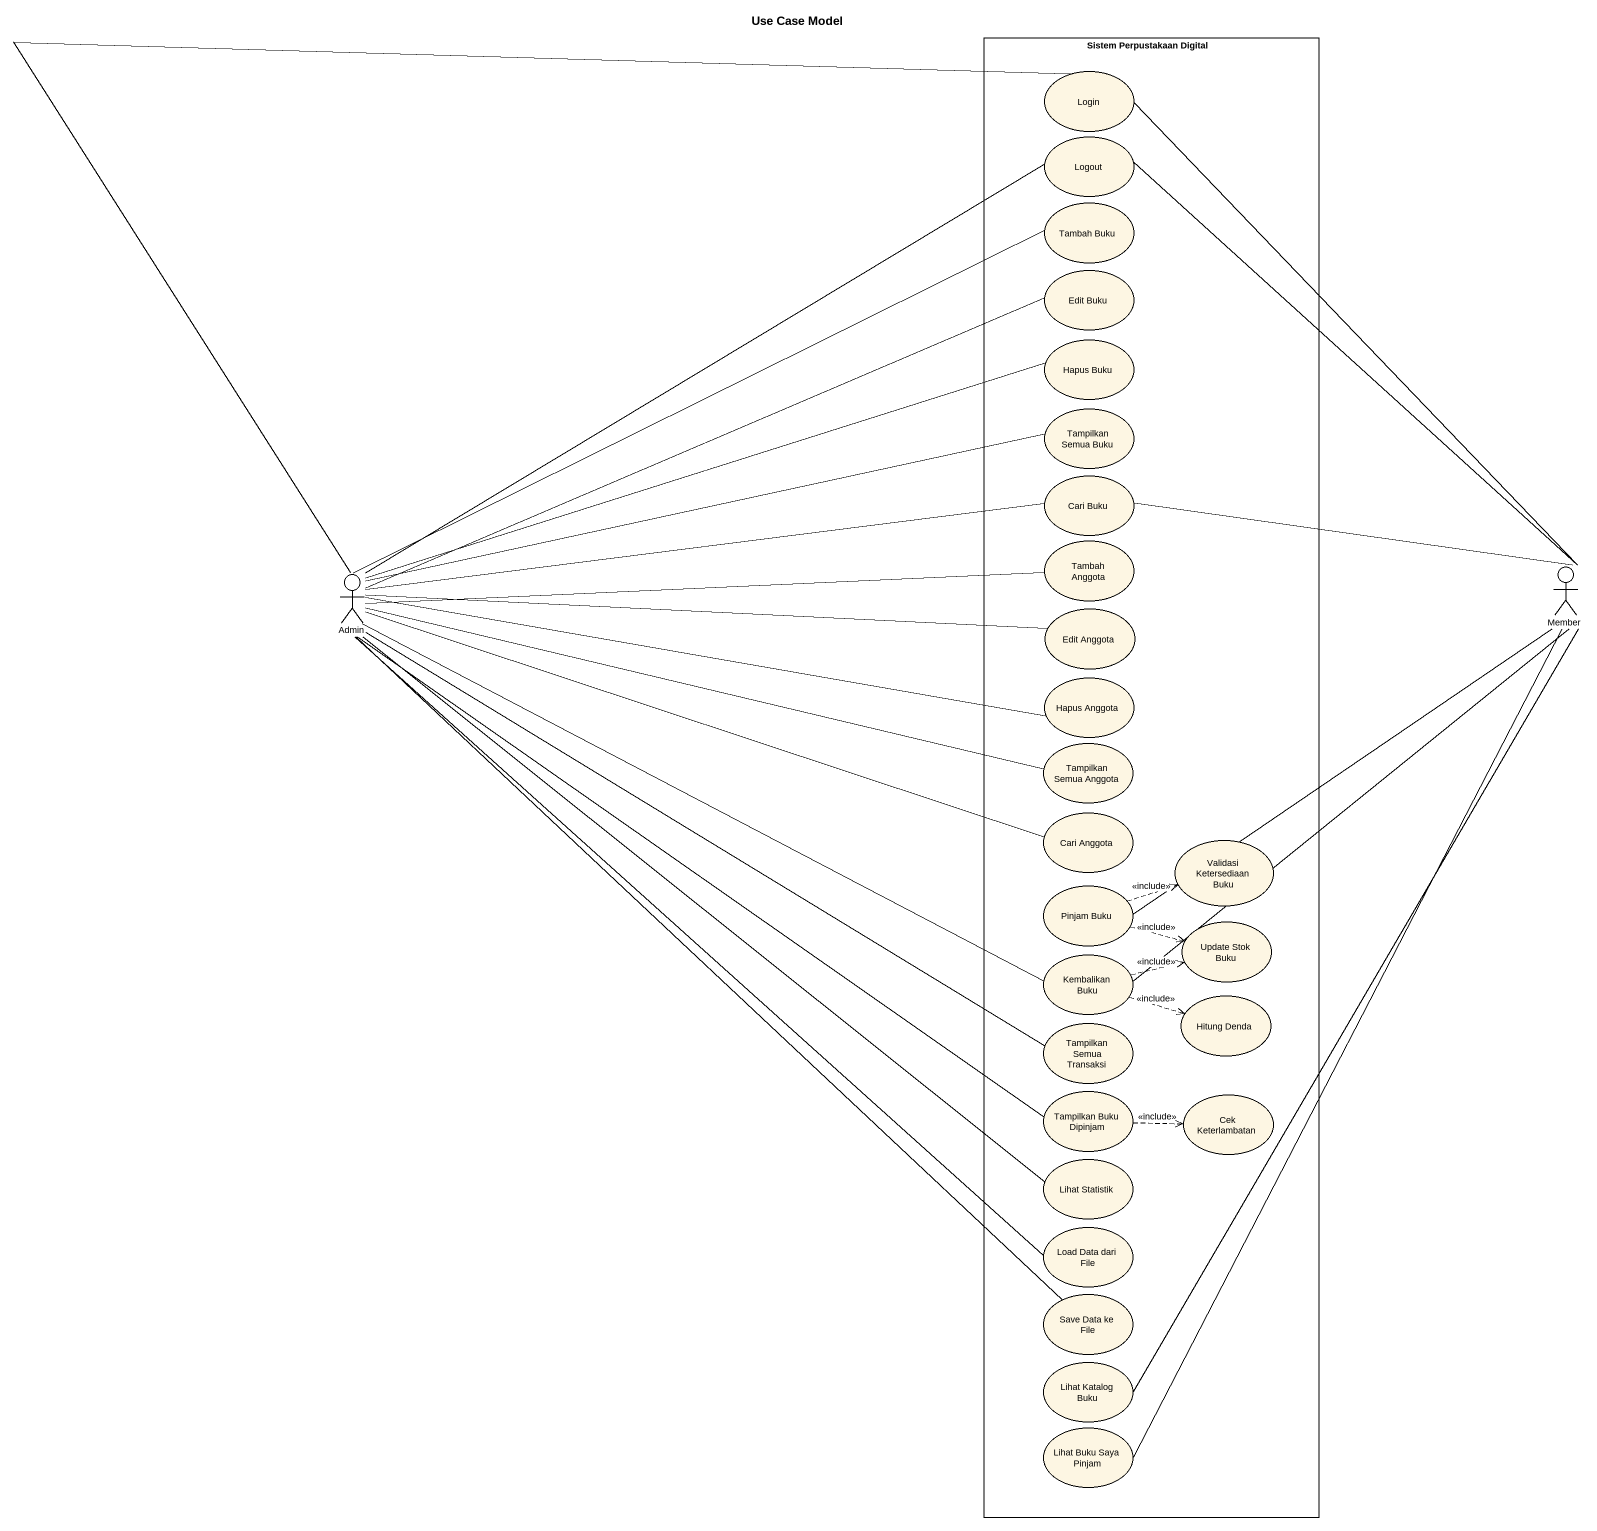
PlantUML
@startuml
title Use Case Model
rectangle "Sistem Perpustakaan Digital" as Sistem_Perpustakaan_Digital #FFFFFF {
  usecase Login
  usecase Logout
  usecase "Tambah Buku" as Tambah_Buku
  usecase "Edit Buku" as Edit_Buku
  usecase "Hapus Buku" as Hapus_Buku
  usecase "Tampilkan Semua Buku" as Tampilkan_Semua_Buku
  usecase "Cari Buku" as Cari_Buku
  usecase "Tambah Anggota" as Tambah_Anggota
  usecase "Edit Anggota" as Edit_Anggota
  usecase "Hapus Anggota" as Hapus_Anggota
  usecase "Tampilkan Semua Anggota" as Tampilkan_Semua_Anggota
  usecase "Cari Anggota" as Cari_Anggota
  usecase "Validasi Ketersediaan Buku" as Validasi_Ketersediaan_Buku
  usecase "Pinjam Buku" as Pinjam_Buku
  usecase "Update Stok Buku" as Update_Stok_Buku
  usecase "Kembalikan Buku" as Kembalikan_Buku
  usecase "Hitung Denda" as Hitung_Denda
  usecase "Tampilkan Semua Transaksi" as Tampilkan_Semua_Transaksi
  usecase "Tampilkan Buku Dipinjam" as Tampilkan_Buku_Dipinjam
  usecase "Cek Keterlambatan" as Cek_Keterlambatan
  usecase "Lihat Statistik" as Lihat_Statistik
  usecase "Load Data dari File" as Load_Data_dari_File
  usecase "Save Data ke File" as Save_Data_ke_File
  usecase "Lihat Katalog Buku" as Lihat_Katalog_Buku
  usecase "Lihat Buku Saya Pinjam" as Lihat_Buku_Saya_Pinjam
}
actor Admin
actor Member
Admin -up- Login
Admin -up- Logout
Admin -right- Tambah_Buku
Admin -right- Edit_Buku
Admin -right- Hapus_Buku
Admin -right- Tampilkan_Semua_Buku
Admin -right- Cari_Buku
Admin -right- Tambah_Anggota
Admin -right- Edit_Anggota
Admin -right- Hapus_Anggota
Admin -right- Tampilkan_Semua_Anggota
Admin -right- Cari_Anggota
Admin -right- Kembalikan_Buku
Admin -right- Tampilkan_Semua_Transaksi
Admin -- Tampilkan_Buku_Dipinjam
Admin -- Lihat_Statistik
Admin -- Load_Data_dari_File
Admin -- Save_Data_ke_File
Member -up- Login
Member -up- Logout
Member -left- Cari_Buku
Member -left- Pinjam_Buku
Member -- Kembalikan_Buku
Member -- Lihat_Katalog_Buku
Member -- Lihat_Buku_Saya_Pinjam
Pinjam_Buku .right.> Validasi_Ketersediaan_Buku : <<include>>
Pinjam_Buku .right.> Update_Stok_Buku : <<include>>
Kembalikan_Buku .right.> Update_Stok_Buku : <<include>>
Kembalikan_Buku .right.> Hitung_Denda : <<include>>
Tampilkan_Buku_Dipinjam .right.> Cek_Keterlambatan : <<include>>
@enduml
